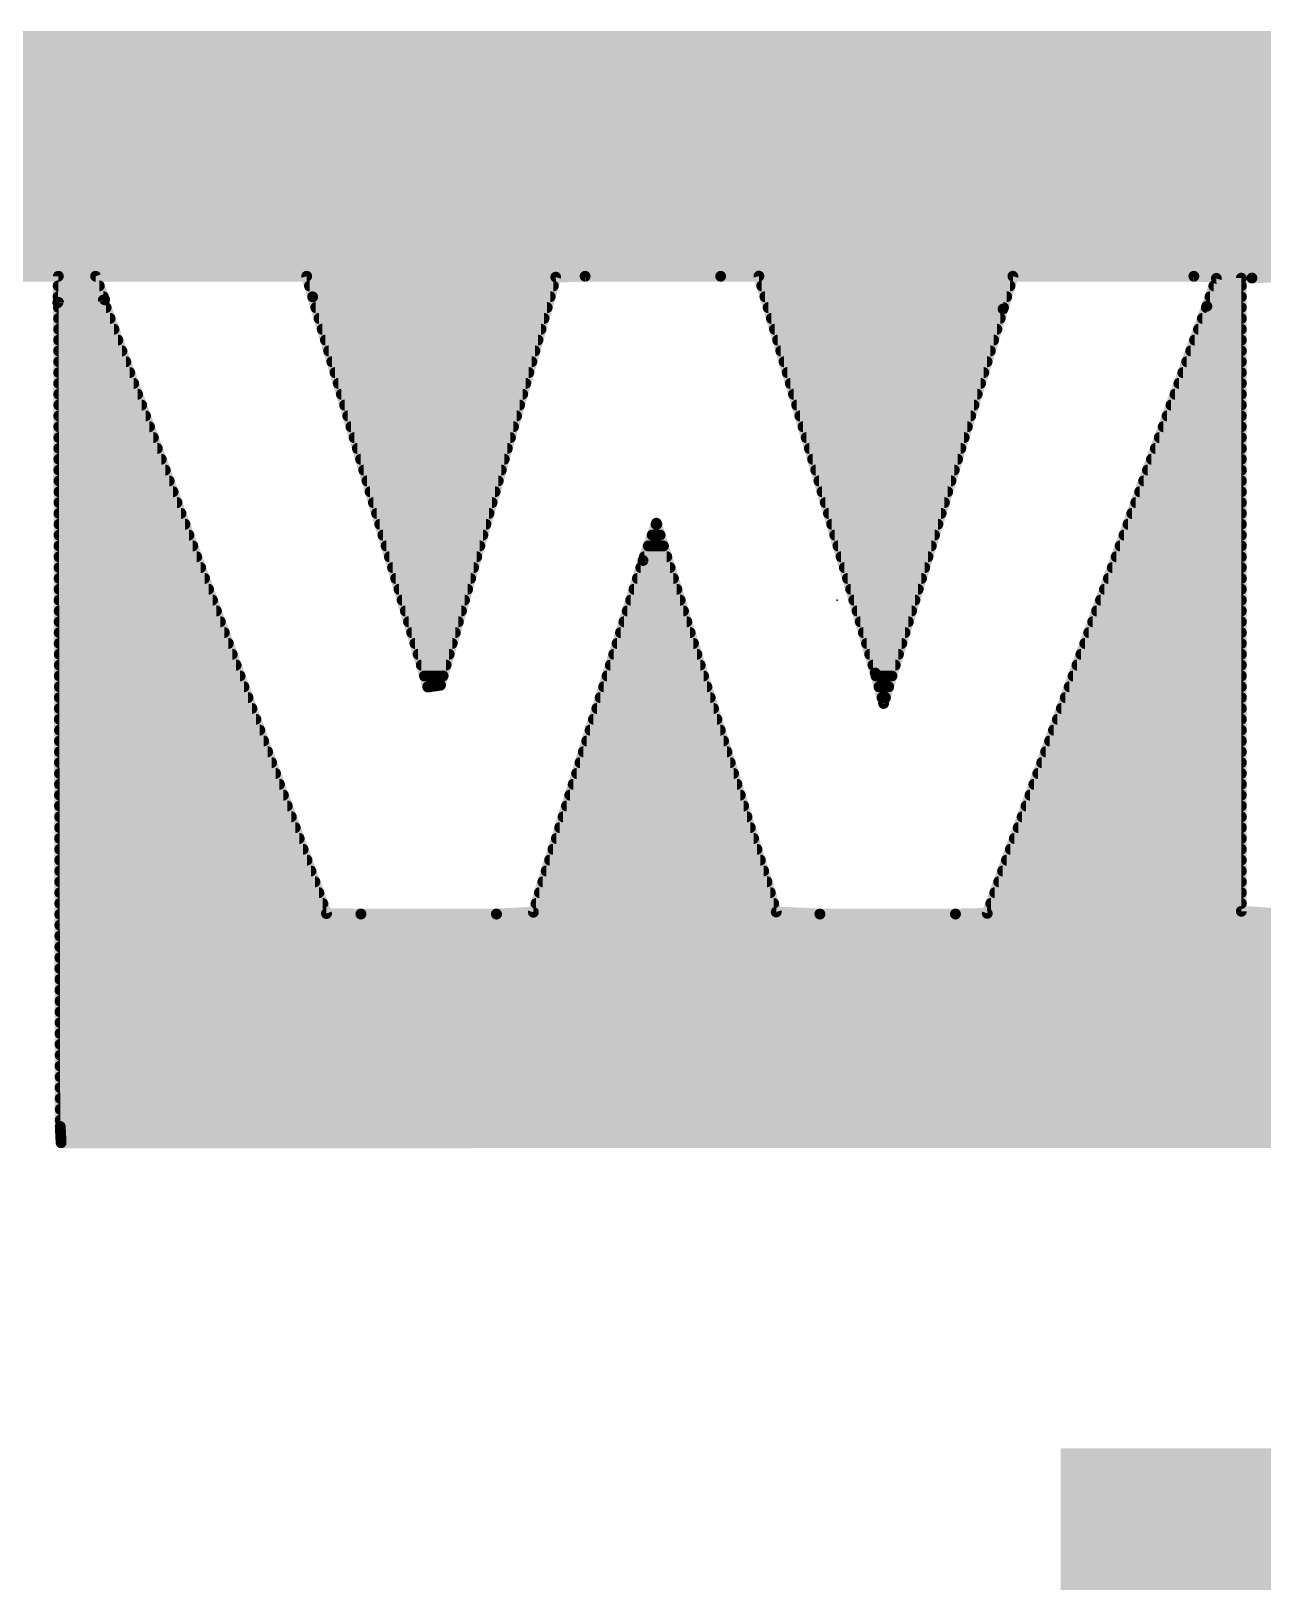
# Model space of a CAD drawing. Extents: x -34 to 73, y -13 to 26.
# Drawn here: x 21.788 to 23.232, y 15.943 to 17.761 of the extents above; entities that cross this region are included whole.
import ezdxf

# ---------------------------------------------------------------- set-up
doc = ezdxf.new("R2010")
doc.units = 0
for name, color, linetype in [('1', 12, 'CONTINUOUS'), ('21', 41, 'CONTINUOUS'), ('23', 53, 'CONTINUOUS')]:
    doc.layers.add(name, color=color, linetype=linetype)

# ---------------------------------------------------------------- blocks, each defined once
blk = doc.blocks.new('RECT')
blk.add_solid([(-0.5, -0.5), (0.5, -0.5), (-0.5, 0.5), (0.5, 0.5)])

msp = doc.modelspace()

# ---------------------------------------------------------------- linework, layer by layer
at = {"layer": '21', "const_width": 0.0127}
for points in [[(21.2593, 17.7419), (24.2051, 17.7419)], [(21.3742, 17.7546), (24.0823, 17.7546)], [(24.0791, 17.7549), (21.3775, 17.7549)], [(21.2052, 17.7292), (24.2478, 17.7292)], [(21.1256, 17.7038), (24.3251, 17.7038)], [(21.1654, 17.7165), (24.2905, 17.7165)], [(21.0998, 17.6911), (24.3551, 17.6911)], [(21.053, 17.6657), (24.4008, 17.6657)], [(21.0764, 17.6784), (24.378, 17.6784)], [(21.0296, 17.653), (24.4236, 17.653)], [(21.0115, 17.6403), (24.4463, 17.6403)], [(20.9778, 17.6149), (24.4771, 17.6149)], [(20.9943, 17.6276), (24.4617, 17.6276)], [(20.9624, 17.6022), (24.4925, 17.6022)], [(20.9332, 17.5768), (24.5233, 17.5768)], [(20.947, 17.5895), (24.5079, 17.5895)], [(20.9198, 17.5641), (24.5359, 17.5641)], [(20.8957, 17.5387), (24.5589, 17.5387)], [(20.9065, 17.5514), (24.5474, 17.5514)], [(20.8853, 17.526), (24.5697, 17.526)], [(20.8644, 17.5006), (24.5907, 17.5006)], [(20.8748, 17.5133), (24.5802, 17.5133)], [(20.8539, 17.4879), (24.6005, 17.4879)], [(21.4154, 17.4752), (24.1376, 17.4752)], [(21.5777, 17.4738), (21.8201, 17.4738)], [(21.8201, 17.4738), (21.8195, 17.4428)], [(21.8743, 17.4462), (21.8638, 17.4738)], [(21.8638, 17.4738), (22.1112, 17.4738)], [(22.1112, 17.4738), (22.1182, 17.4496)], [(22.268, 16.9945), (22.4032, 17.4728)], [(22.4032, 17.4728), (22.4376, 17.4738)], [(22.4376, 17.4738), (22.5965, 17.4738)], [(22.5965, 17.4738), (22.6414, 17.4739)], [(22.6414, 17.4739), (22.7777, 17.0087)], [(22.9275, 17.4354), (22.9391, 17.4738)], [(22.9391, 17.4738), (23.1512, 17.4738)], [(23.1512, 17.4738), (23.2193, 17.4717)], [(23.1776, 17.4713), (23.1664, 17.4386)], [(23.2069, 17.4716), (23.1776, 17.4713)], [(23.2069, 16.7295), (23.2069, 17.4716)], [(23.2193, 17.4717), (23.2571, 17.4738)], [(21.8195, 17.4428), (21.8743, 17.4462)], [(21.8197, 17.4498), (21.8729, 17.4498)], [(21.8199, 17.4625), (21.8681, 17.4625)], [(21.8728, 17.446), (21.8203, 17.4431)], [(22.1344, 16.7268), (21.8728, 17.446)], [(22.1145, 17.4625), (22.4003, 17.4625)], [(22.1182, 17.4498), (22.3967, 17.4498)], [(22.1182, 17.4496), (22.2532, 16.9924)], [(22.6447, 17.4625), (22.9357, 17.4625)], [(22.6484, 17.4498), (22.9318, 17.4498)], [(23.1702, 17.4498), (23.2069, 17.4498)], [(23.1746, 17.4625), (23.2069, 17.4625)], [(21.8203, 17.4431), (21.8223, 16.4772)], [(21.8203, 17.4371), (21.8761, 17.4371)], [(22.1219, 17.4371), (22.3931, 17.4371)], [(22.6522, 17.4371), (22.928, 17.4371)], [(22.7875, 16.9731), (22.9275, 17.4354)], [(23.1664, 17.4386), (22.909, 16.727)], [(23.1658, 17.4371), (23.2069, 17.4371)], [(21.8204, 17.4244), (21.8807, 17.4244)], [(21.8204, 17.4117), (21.8853, 17.4117)], [(22.1257, 17.4244), (22.3895, 17.4244)], [(22.1294, 17.4117), (22.3859, 17.4117)], [(22.6559, 17.4244), (22.9242, 17.4244)], [(22.6596, 17.4117), (22.9203, 17.4117)], [(23.1566, 17.4117), (23.2069, 17.4117)], [(23.1612, 17.4244), (23.2069, 17.4244)], [(21.8204, 17.399), (21.8899, 17.399)], [(22.1332, 17.399), (22.3823, 17.399)], [(22.6633, 17.399), (22.9165, 17.399)], [(23.152, 17.399), (23.2069, 17.399)], [(21.8204, 17.3863), (21.8946, 17.3863)], [(21.8205, 17.3736), (21.8992, 17.3736)], [(22.1369, 17.3863), (22.3787, 17.3863)], [(22.1407, 17.3736), (22.3751, 17.3736)], [(22.667, 17.3863), (22.9126, 17.3863)], [(22.6708, 17.3736), (22.9088, 17.3736)], [(23.1429, 17.3736), (23.2069, 17.3736)], [(23.1475, 17.3863), (23.2069, 17.3863)], [(21.8205, 17.3609), (21.9038, 17.3609)], [(22.1444, 17.3609), (22.3716, 17.3609)], [(22.6745, 17.3609), (22.9049, 17.3609)], [(23.1383, 17.3609), (23.2069, 17.3609)], [(21.8205, 17.3482), (21.9084, 17.3482)], [(22.1482, 17.3482), (22.368, 17.3482)], [(22.6782, 17.3482), (22.9011, 17.3482)], [(23.1337, 17.3482), (23.2069, 17.3482)], [(21.8205, 17.3355), (21.913, 17.3355)], [(21.8206, 17.3228), (21.9177, 17.3228)], [(22.1519, 17.3355), (22.3644, 17.3355)], [(22.1557, 17.3228), (22.3608, 17.3228)], [(22.6819, 17.3355), (22.8972, 17.3355)], [(22.6856, 17.3228), (22.8934, 17.3228)], [(23.1245, 17.3228), (23.2069, 17.3228)], [(23.1291, 17.3355), (23.2069, 17.3355)], [(21.8206, 17.3101), (21.9223, 17.3101)], [(22.1594, 17.3101), (22.3572, 17.3101)], [(22.6894, 17.3101), (22.8895, 17.3101)], [(23.1199, 17.3101), (23.2069, 17.3101)], [(21.8206, 17.2974), (21.9269, 17.2974)], [(21.8207, 17.2847), (21.9315, 17.2847)], [(22.1631, 17.2974), (22.3536, 17.2974)], [(22.1669, 17.2847), (22.35, 17.2847)], [(22.6931, 17.2974), (22.8857, 17.2974)], [(22.6968, 17.2847), (22.8819, 17.2847)], [(23.1107, 17.2847), (23.2069, 17.2847)], [(23.1153, 17.2974), (23.2069, 17.2974)], [(21.8207, 17.272), (21.9361, 17.272)], [(22.1706, 17.272), (22.3464, 17.272)], [(22.7005, 17.272), (22.878, 17.272)], [(23.1061, 17.272), (23.2069, 17.272)], [(21.8207, 17.2593), (21.9407, 17.2593)], [(21.8207, 17.2466), (21.9454, 17.2466)], [(22.1744, 17.2593), (22.3428, 17.2593)], [(22.1781, 17.2466), (22.3393, 17.2466)], [(22.7043, 17.2593), (22.8742, 17.2593)], [(22.708, 17.2466), (22.8703, 17.2466)], [(23.0969, 17.2466), (23.2069, 17.2466)], [(23.1015, 17.2593), (23.2069, 17.2593)], [(21.8208, 17.2339), (21.95, 17.2339)], [(22.1819, 17.2339), (22.3357, 17.2339)], [(22.7117, 17.2339), (22.8665, 17.2339)], [(23.0923, 17.2339), (23.2069, 17.2339)], [(21.8208, 17.2212), (21.9546, 17.2212)], [(22.1856, 17.2212), (22.3321, 17.2212)], [(22.7154, 17.2212), (22.8626, 17.2212)], [(23.0877, 17.2212), (23.2069, 17.2212)], [(21.8208, 17.2085), (21.9592, 17.2085)], [(21.8208, 17.1958), (21.9638, 17.1958)], [(22.1894, 17.2085), (22.3285, 17.2085)], [(22.1931, 17.1958), (22.3249, 17.1958)], [(22.7191, 17.2085), (22.8588, 17.2085)], [(22.7229, 17.1958), (22.8549, 17.1958)], [(23.0785, 17.1958), (23.2069, 17.1958)], [(23.0831, 17.2085), (23.2069, 17.2085)], [(21.8209, 17.1831), (21.9685, 17.1831)], [(22.1969, 17.1831), (22.3213, 17.1831)], [(22.5212, 17.1843), (22.5055, 17.1406)], [(22.5208, 17.1831), (22.5216, 17.1831)], [(22.6617, 16.7287), (22.5212, 17.1843)], [(22.7266, 17.1831), (22.8511, 17.1831)], [(23.074, 17.1831), (23.2069, 17.1831)], [(21.8209, 17.1704), (21.9731, 17.1704)], [(21.8209, 17.1577), (21.9777, 17.1577)], [(22.2006, 17.1704), (22.3177, 17.1704)], [(22.2044, 17.1577), (22.3141, 17.1577)], [(22.5116, 17.1577), (22.5294, 17.1577)], [(22.5162, 17.1704), (22.5255, 17.1704)], [(22.7303, 17.1704), (22.8472, 17.1704)], [(22.734, 17.1577), (22.8434, 17.1577)], [(23.0648, 17.1577), (23.2069, 17.1577)], [(23.0694, 17.1704), (23.2069, 17.1704)], [(21.8209, 17.145), (21.9823, 17.145)], [(22.2081, 17.145), (22.3105, 17.145)], [(22.5055, 17.1406), (22.3769, 16.7284)], [(22.507, 17.145), (22.5333, 17.145)], [(22.7377, 17.145), (22.8395, 17.145)], [(23.0602, 17.145), (23.2069, 17.145)], [(21.821, 17.1323), (21.9869, 17.1323)], [(21.821, 17.1196), (21.9915, 17.1196)], [(22.2119, 17.1323), (22.3069, 17.1323)], [(22.2156, 17.1196), (22.3034, 17.1196)], [(22.4989, 17.1196), (22.5411, 17.1196)], [(22.5029, 17.1323), (22.5372, 17.1323)], [(22.7415, 17.1323), (22.8357, 17.1323)], [(22.7452, 17.1196), (22.8319, 17.1196)], [(23.051, 17.1196), (23.2069, 17.1196)], [(23.0556, 17.1323), (23.2069, 17.1323)], [(21.821, 17.1069), (21.9962, 17.1069)], [(22.2194, 17.1069), (22.2998, 17.1069)], [(22.4949, 17.1069), (22.5451, 17.1069)], [(22.7489, 17.1069), (22.828, 17.1069)], [(23.0464, 17.1069), (23.2069, 17.1069)], [(21.821, 17.0942), (22.0008, 17.0942)], [(22.2231, 17.0942), (22.2962, 17.0942)], [(22.491, 17.0942), (22.549, 17.0942)], [(22.7526, 17.0942), (22.8242, 17.0942)], [(23.0418, 17.0942), (23.2069, 17.0942)], [(21.8211, 17.0815), (22.0054, 17.0815)], [(21.8211, 17.0688), (22.01, 17.0688)], [(22.2269, 17.0815), (22.2926, 17.0815)], [(22.2306, 17.0688), (22.289, 17.0688)], [(22.4831, 17.0688), (22.5568, 17.0688)], [(22.487, 17.0815), (22.5529, 17.0815)], [(22.7564, 17.0815), (22.8203, 17.0815)], [(22.7601, 17.0688), (22.8165, 17.0688)], [(23.0326, 17.0688), (23.2069, 17.0688)], [(23.0372, 17.0815), (23.2069, 17.0815)], [(21.8211, 17.0561), (22.0146, 17.0561)], [(22.2343, 17.0561), (22.2854, 17.0561)], [(22.4791, 17.0561), (22.5607, 17.0561)], [(22.7638, 17.0561), (22.8126, 17.0561)], [(23.028, 17.0561), (23.2069, 17.0561)], [(21.8211, 17.0434), (22.0193, 17.0434)], [(21.8212, 17.0307), (22.0239, 17.0307)], [(22.2381, 17.0434), (22.2818, 17.0434)], [(22.2418, 17.0307), (22.2782, 17.0307)], [(22.4712, 17.0307), (22.5686, 17.0307)], [(22.4751, 17.0434), (22.5646, 17.0434)], [(22.7675, 17.0434), (22.8088, 17.0434)], [(22.7712, 17.0307), (22.8049, 17.0307)], [(23.0188, 17.0307), (23.2069, 17.0307)], [(23.0234, 17.0434), (23.2069, 17.0434)], [(21.8212, 17.018), (22.0285, 17.018)], [(22.2456, 17.018), (22.2746, 17.018)], [(22.4672, 17.018), (22.5725, 17.018)], [(22.775, 17.018), (22.8011, 17.018)], [(23.0142, 17.018), (23.2069, 17.018)], [(21.8212, 17.0053), (22.0331, 17.0053)], [(21.8213, 16.9926), (22.0377, 16.9926)], [(22.2493, 17.0053), (22.2711, 17.0053)], [(22.2531, 16.9926), (22.2547, 16.9926)], [(22.2532, 16.9924), (22.268, 16.9945)], [(22.4593, 16.9926), (22.5803, 16.9926)], [(22.4633, 17.0053), (22.5764, 17.0053)], [(22.7777, 17.0087), (22.7875, 16.9731)], [(22.7786, 17.0053), (22.7972, 17.0053)], [(22.7821, 16.9926), (22.7934, 16.9926)], [(23.0051, 16.9926), (23.2069, 16.9926)], [(23.0096, 17.0053), (23.2069, 17.0053)], [(21.8213, 16.9799), (22.0424, 16.9799)], [(22.4553, 16.9799), (22.5842, 16.9799)], [(22.7856, 16.9799), (22.7896, 16.9799)], [(23.0005, 16.9799), (23.2069, 16.9799)], [(21.8213, 16.9672), (22.047, 16.9672)], [(22.4514, 16.9672), (22.5881, 16.9672)], [(22.9959, 16.9672), (23.2069, 16.9672)], [(21.8213, 16.9545), (22.0516, 16.9545)], [(21.8214, 16.9418), (22.0562, 16.9418)], [(22.4435, 16.9418), (22.596, 16.9418)], [(22.4474, 16.9545), (22.5921, 16.9545)], [(22.9867, 16.9418), (23.2069, 16.9418)], [(22.9913, 16.9545), (23.2069, 16.9545)], [(21.8214, 16.9291), (22.0608, 16.9291)], [(22.4395, 16.9291), (22.5999, 16.9291)], [(22.9821, 16.9291), (23.2069, 16.9291)], [(21.8214, 16.9164), (22.0654, 16.9164)], [(21.8214, 16.9037), (22.0701, 16.9037)], [(22.4316, 16.9037), (22.6077, 16.9037)], [(22.4355, 16.9164), (22.6038, 16.9164)], [(22.9729, 16.9037), (23.2069, 16.9037)], [(22.9775, 16.9164), (23.2069, 16.9164)], [(21.8215, 16.891), (22.0747, 16.891)], [(22.4276, 16.891), (22.6116, 16.891)], [(22.9683, 16.891), (23.2069, 16.891)], [(21.8215, 16.8783), (22.0793, 16.8783)], [(21.8215, 16.8656), (22.0839, 16.8656)], [(22.4197, 16.8656), (22.6195, 16.8656)], [(22.4237, 16.8783), (22.6156, 16.8783)], [(22.9591, 16.8656), (23.2069, 16.8656)], [(22.9637, 16.8783), (23.2069, 16.8783)], [(21.8215, 16.8529), (22.0885, 16.8529)], [(22.4158, 16.8529), (22.6234, 16.8529)], [(22.9545, 16.8529), (23.2069, 16.8529)], [(21.8216, 16.8402), (22.0932, 16.8402)], [(22.4118, 16.8402), (22.6273, 16.8402)], [(22.9499, 16.8402), (23.2069, 16.8402)], [(21.8216, 16.8275), (22.0978, 16.8275)], [(21.8216, 16.8148), (22.1024, 16.8148)], [(22.4039, 16.8148), (22.6351, 16.8148)], [(22.4078, 16.8275), (22.6312, 16.8275)], [(22.9407, 16.8148), (23.2069, 16.8148)], [(22.9453, 16.8275), (23.2069, 16.8275)], [(21.8217, 16.8021), (22.107, 16.8021)], [(22.3999, 16.8021), (22.639, 16.8021)], [(22.9361, 16.8021), (23.2069, 16.8021)], [(21.8217, 16.7894), (22.1116, 16.7894)], [(21.8217, 16.7767), (22.1162, 16.7767)], [(22.392, 16.7767), (22.6469, 16.7767)], [(22.396, 16.7894), (22.643, 16.7894)], [(22.927, 16.7767), (23.2069, 16.7767)], [(22.9316, 16.7894), (23.2069, 16.7894)], [(21.8217, 16.764), (22.1209, 16.764)], [(22.388, 16.764), (22.6508, 16.764)], [(22.9224, 16.764), (23.2069, 16.764)], [(21.8218, 16.7513), (22.1255, 16.7513)], [(21.8218, 16.7386), (22.1301, 16.7386)], [(22.3801, 16.7386), (22.6586, 16.7386)], [(22.3841, 16.7513), (22.6547, 16.7513)], [(22.9132, 16.7386), (23.2069, 16.7386)], [(22.9178, 16.7513), (23.2069, 16.7513)], [(21.8218, 16.7259), (24.1276, 16.7259)], [(22.1748, 16.7262), (22.1344, 16.7268)], [(22.3337, 16.7262), (22.1748, 16.7262)], [(22.3769, 16.7284), (22.3337, 16.7262)], [(22.7128, 16.7262), (22.6617, 16.7287)], [(22.8717, 16.7262), (22.7128, 16.7262)], [(22.909, 16.727), (22.8717, 16.7262)], [(23.2566, 16.7262), (23.2069, 16.7295)], [(21.8218, 16.7132), (24.2237, 16.7132)], [(21.8219, 16.7005), (24.5803, 16.7005)], [(21.8219, 16.6878), (24.57, 16.6878)], [(21.8219, 16.6751), (24.5597, 16.6751)], [(21.8219, 16.6624), (24.5487, 16.6624)], [(21.822, 16.6497), (24.5357, 16.6497)], [(21.822, 16.637), (24.5227, 16.637)], [(21.822, 16.6243), (24.5085, 16.6243)], [(21.822, 16.6116), (24.4925, 16.6116)], [(21.8221, 16.5989), (24.4764, 16.5989)], [(21.8221, 16.5862), (24.4604, 16.5862)], [(21.8221, 16.5735), (24.4443, 16.5735)], [(21.8222, 16.5608), (24.4267, 16.5608)], [(21.8222, 16.5481), (24.4033, 16.5481)], [(21.8222, 16.5354), (24.3799, 16.5354)], [(21.8222, 16.5227), (24.3565, 16.5227)], [(21.8223, 16.51), (24.3295, 16.51)], [(21.8223, 16.4973), (24.2906, 16.4973)], [(21.8223, 16.4846), (24.2518, 16.4846)], [(21.8223, 16.4772), (21.8233, 16.4581)], [(21.8226, 16.4719), (24.2, 16.4719)], [(21.8232, 16.4592), (24.0895, 16.4592)], [(21.8233, 16.4581), (24.0811, 16.4583)]]:
    msp.add_lwpolyline(points, dxfattribs=at)
at = {"layer": '21', "const_width": 0.0064}
for points in [[(21.8233, 17.4737, 1), (21.8169, 17.4738)], [(21.8201, 17.4706, 1), (21.8201, 17.4769)], [(21.8668, 17.4749, 1), (21.8608, 17.4726)], [(21.8638, 17.4769, 1), (21.8638, 17.4706)], [(22.1143, 17.4747, 1), (22.1082, 17.4729)], [(22.1112, 17.4706, 1), (22.1112, 17.4769)], [(22.4031, 17.4759, 1), (22.4033, 17.4696)], [(22.4062, 17.4719, 1), (22.4001, 17.4736)], [(22.4376, 17.4769, 1), (22.4376, 17.4706)], [(22.4377, 17.4706, 1), (22.4375, 17.4769)], [(22.5965, 17.4769, 1), (22.5965, 17.4706)], [(22.5965, 17.4706, 1), (22.5965, 17.4769)], [(22.6444, 17.4748, 1), (22.6383, 17.4731)], [(22.6414, 17.4708, 1), (22.6413, 17.4771)], [(22.9391, 17.4769, 1), (22.9391, 17.4706)], [(22.9421, 17.4729, 1), (22.936, 17.4747)], [(23.1513, 17.4769, 1), (23.1511, 17.4706)], [(23.1512, 17.4706, 1), (23.1512, 17.4769)], [(23.1776, 17.4745, 1), (23.1777, 17.4681)], [(23.1806, 17.4703, 1), (23.1746, 17.4723)], [(23.21, 17.4716, 1), (23.2037, 17.4716)], [(23.2069, 17.4684, 1), (23.2068, 17.4747)], [(23.2192, 17.4749, 1), (23.2195, 17.4686)], [(23.2192, 17.4686, 1), (23.2194, 17.4749)], [(21.8197, 17.453, 1), (21.8197, 17.4466)], [(21.8199, 17.4657, 1), (21.8199, 17.4593)], [(21.8681, 17.4593, 1), (21.8681, 17.4657)], [(21.8758, 17.4471, 1), (21.8699, 17.4449)], [(21.873, 17.4429, 1), (21.8727, 17.4492)], [(21.8729, 17.4466, 1), (21.8729, 17.453)], [(21.8745, 17.443, 1), (21.8741, 17.4494)], [(22.1145, 17.4657, 1), (22.1145, 17.4593)], [(22.1182, 17.453, 1), (22.1182, 17.4466)], [(22.1213, 17.4505, 1), (22.1152, 17.4487)], [(22.1152, 17.4488, 1), (22.1213, 17.4505)], [(22.3967, 17.4466, 1), (22.3967, 17.453)], [(22.4003, 17.4593, 1), (22.4003, 17.4657)], [(22.6447, 17.4657, 1), (22.6447, 17.4593)], [(22.6484, 17.453, 1), (22.6484, 17.4466)], [(22.9318, 17.4466, 1), (22.9318, 17.453)], [(22.9357, 17.4593, 1), (22.9357, 17.4657)], [(23.1702, 17.453, 1), (23.1702, 17.4466)], [(23.1746, 17.4657, 1), (23.1746, 17.4593)], [(23.2069, 17.4593, 1), (23.2069, 17.4657)], [(23.2069, 17.4466, 1), (23.2069, 17.453)], [(21.8193, 17.446, 1), (21.8197, 17.4397)], [(21.8164, 17.4429, 1), (21.8227, 17.4428)], [(21.8203, 17.4403, 1), (21.8203, 17.4339)], [(21.8202, 17.4463, 1), (21.8205, 17.44)], [(21.8235, 17.4432, 1), (21.8172, 17.4431)], [(21.8713, 17.4451, 1), (21.8772, 17.4473)], [(21.8761, 17.4339, 1), (21.8761, 17.4403)], [(22.1219, 17.4403, 1), (22.1219, 17.4339)], [(22.3931, 17.4339, 1), (22.3931, 17.4403)], [(22.6522, 17.4403, 1), (22.6522, 17.4339)], [(22.9245, 17.4363, 1), (22.9305, 17.4345)], [(22.9305, 17.4345, 1), (22.9245, 17.4363)], [(22.928, 17.4339, 1), (22.928, 17.4403)], [(23.1658, 17.4403, 1), (23.1658, 17.4339)], [(23.1634, 17.4397, 1), (23.1694, 17.4376)], [(23.1694, 17.4376, 1), (23.1634, 17.4397)], [(23.2069, 17.4339, 1), (23.2069, 17.4403)], [(21.8204, 17.4276, 1), (21.8204, 17.4212)], [(21.8204, 17.4149, 1), (21.8204, 17.4085)], [(21.8807, 17.4212, 1), (21.8807, 17.4276)], [(21.8853, 17.4085, 1), (21.8853, 17.4149)], [(22.1257, 17.4276, 1), (22.1257, 17.4212)], [(22.1294, 17.4149, 1), (22.1294, 17.4085)], [(22.3859, 17.4085, 1), (22.3859, 17.4149)], [(22.3895, 17.4212, 1), (22.3895, 17.4276)], [(22.6559, 17.4276, 1), (22.6559, 17.4212)], [(22.6596, 17.4149, 1), (22.6596, 17.4085)], [(22.9203, 17.4085, 1), (22.9203, 17.4149)], [(22.9242, 17.4212, 1), (22.9242, 17.4276)], [(23.1566, 17.4149, 1), (23.1566, 17.4085)], [(23.1612, 17.4276, 1), (23.1612, 17.4212)], [(23.2069, 17.4212, 1), (23.2069, 17.4276)], [(23.2069, 17.4085, 1), (23.2069, 17.4149)], [(21.8204, 17.4022, 1), (21.8204, 17.3958)], [(21.8899, 17.3958, 1), (21.8899, 17.4022)], [(22.1332, 17.4022, 1), (22.1332, 17.3958)], [(22.3823, 17.3958, 1), (22.3823, 17.4022)], [(22.6633, 17.4022, 1), (22.6633, 17.3958)], [(22.9165, 17.3958, 1), (22.9165, 17.4022)], [(23.152, 17.4022, 1), (23.152, 17.3958)], [(23.2069, 17.3958, 1), (23.2069, 17.4022)], [(21.8204, 17.3895, 1), (21.8204, 17.3831)], [(21.8205, 17.3768, 1), (21.8205, 17.3704)], [(21.8946, 17.3831, 1), (21.8946, 17.3895)], [(21.8992, 17.3704, 1), (21.8992, 17.3768)], [(22.1369, 17.3895, 1), (22.1369, 17.3831)], [(22.1407, 17.3768, 1), (22.1407, 17.3704)], [(22.3751, 17.3704, 1), (22.3751, 17.3768)], [(22.3787, 17.3831, 1), (22.3787, 17.3895)], [(22.667, 17.3895, 1), (22.667, 17.3831)], [(22.6708, 17.3768, 1), (22.6708, 17.3704)], [(22.9088, 17.3704, 1), (22.9088, 17.3768)], [(22.9126, 17.3831, 1), (22.9126, 17.3895)], [(23.1429, 17.3768, 1), (23.1429, 17.3704)], [(23.1475, 17.3895, 1), (23.1475, 17.3831)], [(23.2069, 17.3831, 1), (23.2069, 17.3895)], [(23.2069, 17.3704, 1), (23.2069, 17.3768)], [(21.8205, 17.3641, 1), (21.8205, 17.3577)], [(21.9038, 17.3577, 1), (21.9038, 17.3641)], [(22.1444, 17.3641, 1), (22.1444, 17.3577)], [(22.3716, 17.3577, 1), (22.3716, 17.3641)], [(22.6745, 17.3641, 1), (22.6745, 17.3577)], [(22.9049, 17.3577, 1), (22.9049, 17.3641)], [(23.1383, 17.3641, 1), (23.1383, 17.3577)], [(23.2069, 17.3577, 1), (23.2069, 17.3641)], [(21.8205, 17.3514, 1), (21.8205, 17.345)], [(21.9084, 17.345, 1), (21.9084, 17.3514)], [(22.1482, 17.3514, 1), (22.1482, 17.345)], [(22.368, 17.345, 1), (22.368, 17.3514)], [(22.6782, 17.3514, 1), (22.6782, 17.345)], [(22.9011, 17.345, 1), (22.9011, 17.3514)], [(23.1337, 17.3514, 1), (23.1337, 17.345)], [(23.2069, 17.345, 1), (23.2069, 17.3514)], [(21.8205, 17.3387, 1), (21.8205, 17.3323)], [(21.8206, 17.326, 1), (21.8206, 17.3196)], [(21.913, 17.3323, 1), (21.913, 17.3387)], [(21.9177, 17.3196, 1), (21.9177, 17.326)], [(22.1519, 17.3387, 1), (22.1519, 17.3323)], [(22.1557, 17.326, 1), (22.1557, 17.3196)], [(22.3608, 17.3196, 1), (22.3608, 17.326)], [(22.3644, 17.3323, 1), (22.3644, 17.3387)], [(22.6819, 17.3387, 1), (22.6819, 17.3323)], [(22.6856, 17.326, 1), (22.6856, 17.3196)], [(22.8934, 17.3196, 1), (22.8934, 17.326)], [(22.8972, 17.3323, 1), (22.8972, 17.3387)], [(23.1245, 17.326, 1), (23.1245, 17.3196)], [(23.1291, 17.3387, 1), (23.1291, 17.3323)], [(23.2069, 17.3323, 1), (23.2069, 17.3387)], [(23.2069, 17.3196, 1), (23.2069, 17.326)], [(21.8206, 17.3133, 1), (21.8206, 17.3069)], [(21.9223, 17.3069, 1), (21.9223, 17.3133)], [(22.1594, 17.3133, 1), (22.1594, 17.3069)], [(22.3572, 17.3069, 1), (22.3572, 17.3133)], [(22.6894, 17.3133, 1), (22.6894, 17.3069)], [(22.8895, 17.3069, 1), (22.8895, 17.3133)], [(23.1199, 17.3133, 1), (23.1199, 17.3069)], [(23.2069, 17.3069, 1), (23.2069, 17.3133)], [(21.8206, 17.3006, 1), (21.8206, 17.2942)], [(21.8207, 17.2879, 1), (21.8207, 17.2815)], [(21.9269, 17.2942, 1), (21.9269, 17.3006)], [(21.9315, 17.2815, 1), (21.9315, 17.2879)], [(22.1631, 17.3006, 1), (22.1631, 17.2942)], [(22.1669, 17.2879, 1), (22.1669, 17.2815)], [(22.35, 17.2815, 1), (22.35, 17.2879)], [(22.3536, 17.2942, 1), (22.3536, 17.3006)], [(22.6931, 17.3006, 1), (22.6931, 17.2942)], [(22.6968, 17.2879, 1), (22.6968, 17.2815)], [(22.8819, 17.2815, 1), (22.8819, 17.2879)], [(22.8857, 17.2942, 1), (22.8857, 17.3006)], [(23.1107, 17.2879, 1), (23.1107, 17.2815)], [(23.1153, 17.3006, 1), (23.1153, 17.2942)], [(23.2069, 17.2942, 1), (23.2069, 17.3006)], [(23.2069, 17.2815, 1), (23.2069, 17.2879)], [(21.8207, 17.2752, 1), (21.8207, 17.2688)], [(21.9361, 17.2688, 1), (21.9361, 17.2752)], [(22.1706, 17.2752, 1), (22.1706, 17.2688)], [(22.3464, 17.2688, 1), (22.3464, 17.2752)], [(22.7005, 17.2752, 1), (22.7005, 17.2688)], [(22.878, 17.2688, 1), (22.878, 17.2752)], [(23.1061, 17.2752, 1), (23.1061, 17.2688)], [(23.2069, 17.2688, 1), (23.2069, 17.2752)], [(21.8207, 17.2625, 1), (21.8207, 17.2561)], [(21.8207, 17.2498, 1), (21.8207, 17.2434)], [(21.9407, 17.2561, 1), (21.9407, 17.2625)], [(21.9454, 17.2434, 1), (21.9454, 17.2498)], [(22.1744, 17.2625, 1), (22.1744, 17.2561)], [(22.1781, 17.2498, 1), (22.1781, 17.2434)], [(22.3393, 17.2434, 1), (22.3393, 17.2498)], [(22.3428, 17.2561, 1), (22.3428, 17.2625)], [(22.7043, 17.2625, 1), (22.7043, 17.2561)], [(22.708, 17.2498, 1), (22.708, 17.2434)], [(22.8703, 17.2434, 1), (22.8703, 17.2498)], [(22.8742, 17.2561, 1), (22.8742, 17.2625)], [(23.0969, 17.2498, 1), (23.0969, 17.2434)], [(23.1015, 17.2625, 1), (23.1015, 17.2561)], [(23.2069, 17.2561, 1), (23.2069, 17.2625)], [(23.2069, 17.2434, 1), (23.2069, 17.2498)], [(21.8208, 17.2371, 1), (21.8208, 17.2307)], [(21.95, 17.2307, 1), (21.95, 17.2371)], [(22.1819, 17.2371, 1), (22.1819, 17.2307)], [(22.3357, 17.2307, 1), (22.3357, 17.2371)], [(22.7117, 17.2371, 1), (22.7117, 17.2307)], [(22.8665, 17.2307, 1), (22.8665, 17.2371)], [(23.0923, 17.2371, 1), (23.0923, 17.2307)], [(23.2069, 17.2307, 1), (23.2069, 17.2371)], [(21.8208, 17.2244, 1), (21.8208, 17.218)], [(21.9546, 17.218, 1), (21.9546, 17.2244)], [(22.1856, 17.2244, 1), (22.1856, 17.218)], [(22.3321, 17.218, 1), (22.3321, 17.2244)], [(22.7154, 17.2244, 1), (22.7154, 17.218)], [(22.8626, 17.218, 1), (22.8626, 17.2244)], [(23.0877, 17.2244, 1), (23.0877, 17.218)], [(23.2069, 17.218, 1), (23.2069, 17.2244)], [(21.8208, 17.2117, 1), (21.8208, 17.2053)], [(21.8208, 17.199, 1), (21.8208, 17.1926)], [(21.9592, 17.2053, 1), (21.9592, 17.2117)], [(21.9638, 17.1926, 1), (21.9638, 17.199)], [(22.1894, 17.2117, 1), (22.1894, 17.2053)], [(22.1931, 17.199, 1), (22.1931, 17.1926)], [(22.3249, 17.1926, 1), (22.3249, 17.199)], [(22.3285, 17.2053, 1), (22.3285, 17.2117)], [(22.7191, 17.2117, 1), (22.7191, 17.2053)], [(22.7229, 17.199, 1), (22.7229, 17.1926)], [(22.8549, 17.1926, 1), (22.8549, 17.199)], [(22.8588, 17.2053, 1), (22.8588, 17.2117)], [(23.0785, 17.199, 1), (23.0785, 17.1926)], [(23.0831, 17.2117, 1), (23.0831, 17.2053)], [(23.2069, 17.2053, 1), (23.2069, 17.2117)], [(23.2069, 17.1926, 1), (23.2069, 17.199)], [(21.8209, 17.1863, 1), (21.8209, 17.1799)], [(21.9685, 17.1799, 1), (21.9685, 17.1863)], [(22.1969, 17.1863, 1), (22.1969, 17.1799)], [(22.3213, 17.1799, 1), (22.3213, 17.1863)], [(22.5208, 17.1863, 1), (22.5208, 17.1799)], [(22.5242, 17.1852, 1), (22.5182, 17.1833)], [(22.5242, 17.1832, 1), (22.5182, 17.1854)], [(22.5216, 17.1799, 1), (22.5216, 17.1863)], [(22.7266, 17.1863, 1), (22.7266, 17.1799)], [(22.8511, 17.1799, 1), (22.8511, 17.1863)], [(23.074, 17.1863, 1), (23.074, 17.1799)], [(23.2069, 17.1799, 1), (23.2069, 17.1863)], [(21.8209, 17.1736, 1), (21.8209, 17.1672)], [(21.8209, 17.1609, 1), (21.8209, 17.1545)], [(21.9731, 17.1672, 1), (21.9731, 17.1736)], [(21.9777, 17.1545, 1), (21.9777, 17.1609)], [(22.2006, 17.1736, 1), (22.2006, 17.1672)], [(22.2044, 17.1609, 1), (22.2044, 17.1545)], [(22.3141, 17.1545, 1), (22.3141, 17.1609)], [(22.3177, 17.1672, 1), (22.3177, 17.1736)], [(22.5116, 17.1609, 1), (22.5116, 17.1545)], [(22.5162, 17.1736, 1), (22.5162, 17.1672)], [(22.5255, 17.1672, 1), (22.5255, 17.1736)], [(22.5294, 17.1545, 1), (22.5294, 17.1609)], [(22.7303, 17.1736, 1), (22.7303, 17.1672)], [(22.734, 17.1609, 1), (22.734, 17.1545)], [(22.8434, 17.1545, 1), (22.8434, 17.1609)], [(22.8472, 17.1672, 1), (22.8472, 17.1736)], [(23.0648, 17.1609, 1), (23.0648, 17.1545)], [(23.0694, 17.1736, 1), (23.0694, 17.1672)], [(23.2069, 17.1672, 1), (23.2069, 17.1736)], [(23.2069, 17.1545, 1), (23.2069, 17.1609)], [(21.8209, 17.1482, 1), (21.8209, 17.1418)], [(21.9823, 17.1418, 1), (21.9823, 17.1482)], [(22.2081, 17.1482, 1), (22.2081, 17.1418)], [(22.3105, 17.1418, 1), (22.3105, 17.1482)], [(22.5025, 17.1417, 1), (22.5084, 17.1395)], [(22.5085, 17.1397, 1), (22.5024, 17.1416)], [(22.507, 17.1482, 1), (22.507, 17.1418)], [(22.5333, 17.1418, 1), (22.5333, 17.1482)], [(22.7377, 17.1482, 1), (22.7377, 17.1418)], [(22.8395, 17.1418, 1), (22.8395, 17.1482)], [(23.0602, 17.1482, 1), (23.0602, 17.1418)], [(23.2069, 17.1418, 1), (23.2069, 17.1482)], [(21.821, 17.1355, 1), (21.821, 17.1291)], [(21.821, 17.1228, 1), (21.821, 17.1164)], [(21.9869, 17.1291, 1), (21.9869, 17.1355)], [(21.9915, 17.1164, 1), (21.9915, 17.1228)], [(22.2119, 17.1355, 1), (22.2119, 17.1291)], [(22.2156, 17.1228, 1), (22.2156, 17.1164)], [(22.3034, 17.1164, 1), (22.3034, 17.1228)], [(22.3069, 17.1291, 1), (22.3069, 17.1355)], [(22.4989, 17.1228, 1), (22.4989, 17.1164)], [(22.5029, 17.1355, 1), (22.5029, 17.1291)], [(22.5372, 17.1291, 1), (22.5372, 17.1355)], [(22.5411, 17.1164, 1), (22.5411, 17.1228)], [(22.7415, 17.1355, 1), (22.7415, 17.1291)], [(22.7452, 17.1228, 1), (22.7452, 17.1164)], [(22.8319, 17.1164, 1), (22.8319, 17.1228)], [(22.8357, 17.1291, 1), (22.8357, 17.1355)], [(23.051, 17.1228, 1), (23.051, 17.1164)], [(23.0556, 17.1355, 1), (23.0556, 17.1291)], [(23.2069, 17.1291, 1), (23.2069, 17.1355)], [(23.2069, 17.1164, 1), (23.2069, 17.1228)], [(21.821, 17.1101, 1), (21.821, 17.1037)], [(21.9962, 17.1037, 1), (21.9962, 17.1101)], [(22.2194, 17.1101, 1), (22.2194, 17.1037)], [(22.2998, 17.1037, 1), (22.2998, 17.1101)], [(22.4949, 17.1101, 1), (22.4949, 17.1037)], [(22.5451, 17.1037, 1), (22.5451, 17.1101)], [(22.7489, 17.1101, 1), (22.7489, 17.1037)], [(22.828, 17.1037, 1), (22.828, 17.1101)], [(23.0464, 17.1101, 1), (23.0464, 17.1037)], [(23.2069, 17.1037, 1), (23.2069, 17.1101)], [(21.821, 17.0974, 1), (21.821, 17.091)], [(22.0008, 17.091, 1), (22.0008, 17.0974)], [(22.2231, 17.0974, 1), (22.2231, 17.091)], [(22.2962, 17.091, 1), (22.2962, 17.0974)], [(22.491, 17.0974, 1), (22.491, 17.091)], [(22.549, 17.091, 1), (22.549, 17.0974)], [(22.7526, 17.0974, 1), (22.7526, 17.091)], [(22.8242, 17.091, 1), (22.8242, 17.0974)], [(23.0418, 17.0974, 1), (23.0418, 17.091)], [(23.2069, 17.091, 1), (23.2069, 17.0974)], [(21.8211, 17.0847, 1), (21.8211, 17.0783)], [(21.8211, 17.072, 1), (21.8211, 17.0656)], [(22.0054, 17.0783, 1), (22.0054, 17.0847)], [(22.01, 17.0656, 1), (22.01, 17.072)], [(22.2269, 17.0847, 1), (22.2269, 17.0783)], [(22.2306, 17.072, 1), (22.2306, 17.0656)], [(22.289, 17.0656, 1), (22.289, 17.072)], [(22.2926, 17.0783, 1), (22.2926, 17.0847)], [(22.4831, 17.072, 1), (22.4831, 17.0656)], [(22.487, 17.0847, 1), (22.487, 17.0783)], [(22.5529, 17.0783, 1), (22.5529, 17.0847)], [(22.5568, 17.0656, 1), (22.5568, 17.072)], [(22.7564, 17.0847, 1), (22.7564, 17.0783)], [(22.7601, 17.072, 1), (22.7601, 17.0656)], [(22.8165, 17.0656, 1), (22.8165, 17.072)], [(22.8203, 17.0783, 1), (22.8203, 17.0847)], [(23.0326, 17.072, 1), (23.0326, 17.0656)], [(23.0372, 17.0847, 1), (23.0372, 17.0783)], [(23.2069, 17.0783, 1), (23.2069, 17.0847)], [(23.2069, 17.0656, 1), (23.2069, 17.072)], [(21.8211, 17.0593, 1), (21.8211, 17.0529)], [(22.0146, 17.0529, 1), (22.0146, 17.0593)], [(22.2343, 17.0593, 1), (22.2343, 17.0529)], [(22.2854, 17.0529, 1), (22.2854, 17.0593)], [(22.4791, 17.0593, 1), (22.4791, 17.0529)], [(22.5607, 17.0529, 1), (22.5607, 17.0593)], [(22.7638, 17.0593, 1), (22.7638, 17.0529)], [(22.8126, 17.0529, 1), (22.8126, 17.0593)], [(23.028, 17.0593, 1), (23.028, 17.0529)], [(23.2069, 17.0529, 1), (23.2069, 17.0593)], [(21.8211, 17.0466, 1), (21.8211, 17.0402)], [(21.8212, 17.0339, 1), (21.8212, 17.0275)], [(22.0193, 17.0402, 1), (22.0193, 17.0466)], [(22.0239, 17.0275, 1), (22.0239, 17.0339)], [(22.2381, 17.0466, 1), (22.2381, 17.0402)], [(22.2418, 17.0339, 1), (22.2418, 17.0275)], [(22.2782, 17.0275, 1), (22.2782, 17.0339)], [(22.2818, 17.0402, 1), (22.2818, 17.0466)], [(22.4712, 17.0339, 1), (22.4712, 17.0275)], [(22.4751, 17.0466, 1), (22.4751, 17.0402)], [(22.5646, 17.0402, 1), (22.5646, 17.0466)], [(22.5686, 17.0275, 1), (22.5686, 17.0339)], [(22.7675, 17.0466, 1), (22.7675, 17.0402)], [(22.7712, 17.0339, 1), (22.7712, 17.0275)], [(22.8049, 17.0275, 1), (22.8049, 17.0339)], [(22.8088, 17.0402, 1), (22.8088, 17.0466)], [(23.0188, 17.0339, 1), (23.0188, 17.0275)], [(23.0234, 17.0466, 1), (23.0234, 17.0402)], [(23.2069, 17.0402, 1), (23.2069, 17.0466)], [(23.2069, 17.0275, 1), (23.2069, 17.0339)], [(21.8212, 17.0212, 1), (21.8212, 17.0148)], [(22.0285, 17.0148, 1), (22.0285, 17.0212)], [(22.2456, 17.0212, 1), (22.2456, 17.0148)], [(22.2746, 17.0148, 1), (22.2746, 17.0212)], [(22.4672, 17.0212, 1), (22.4672, 17.0148)], [(22.5725, 17.0148, 1), (22.5725, 17.0212)], [(22.775, 17.0212, 1), (22.775, 17.0148)], [(22.8011, 17.0148, 1), (22.8011, 17.0212)], [(23.0142, 17.0212, 1), (23.0142, 17.0148)], [(23.2069, 17.0148, 1), (23.2069, 17.0212)], [(21.8212, 17.0085, 1), (21.8212, 17.0021)], [(21.8213, 16.9958, 1), (21.8213, 16.9894)], [(22.0331, 17.0021, 1), (22.0331, 17.0085)], [(22.0377, 16.9894, 1), (22.0377, 16.9958)], [(22.2493, 17.0085, 1), (22.2493, 17.0021)], [(22.2531, 16.9958, 1), (22.2531, 16.9894)], [(22.2527, 16.9955, 1), (22.2536, 16.9892)], [(22.2547, 16.9894, 1), (22.2547, 16.9958)], [(22.265, 16.9954, 1), (22.2711, 16.9937)], [(22.2685, 16.9914, 1), (22.2676, 16.9977)], [(22.2711, 17.0021, 1), (22.2711, 17.0085)], [(22.4593, 16.9958, 1), (22.4593, 16.9894)], [(22.4633, 17.0085, 1), (22.4633, 17.0021)], [(22.5764, 17.0021, 1), (22.5764, 17.0085)], [(22.5803, 16.9894, 1), (22.5803, 16.9958)], [(22.7807, 17.0096, 1), (22.7746, 17.0079)], [(22.7746, 17.0078, 1), (22.7807, 17.0096)], [(22.7786, 17.0085, 1), (22.7786, 17.0021)], [(22.7821, 16.9958, 1), (22.7821, 16.9894)], [(22.7934, 16.9894, 1), (22.7934, 16.9958)], [(22.7972, 17.0021, 1), (22.7972, 17.0085)], [(23.0051, 16.9958, 1), (23.0051, 16.9894)], [(23.0096, 17.0085, 1), (23.0096, 17.0021)], [(23.2069, 17.0021, 1), (23.2069, 17.0085)], [(23.2069, 16.9894, 1), (23.2069, 16.9958)], [(21.8213, 16.9831, 1), (21.8213, 16.9767)], [(22.0424, 16.9767, 1), (22.0424, 16.9831)], [(22.2501, 16.9915, 1), (22.2562, 16.9933)], [(22.4553, 16.9831, 1), (22.4553, 16.9767)], [(22.5842, 16.9767, 1), (22.5842, 16.9831)], [(22.7856, 16.9831, 1), (22.7856, 16.9767)], [(22.7896, 16.9767, 1), (22.7896, 16.9831)], [(23.0005, 16.9831, 1), (23.0005, 16.9767)], [(23.2069, 16.9767, 1), (23.2069, 16.9831)], [(21.8213, 16.9704, 1), (21.8213, 16.964)], [(22.047, 16.964, 1), (22.047, 16.9704)], [(22.4514, 16.9704, 1), (22.4514, 16.964)], [(22.5881, 16.964, 1), (22.5881, 16.9704)], [(22.7844, 16.974, 1), (22.7905, 16.9722)], [(22.7844, 16.9722, 1), (22.7905, 16.9739)], [(22.9959, 16.9704, 1), (22.9959, 16.964)], [(23.2069, 16.964, 1), (23.2069, 16.9704)], [(21.8213, 16.9577, 1), (21.8213, 16.9513)], [(21.8214, 16.945, 1), (21.8214, 16.9386)], [(22.0516, 16.9513, 1), (22.0516, 16.9577)], [(22.0562, 16.9386, 1), (22.0562, 16.945)], [(22.4435, 16.945, 1), (22.4435, 16.9386)], [(22.4474, 16.9577, 1), (22.4474, 16.9513)], [(22.5921, 16.9513, 1), (22.5921, 16.9577)], [(22.596, 16.9386, 1), (22.596, 16.945)], [(22.9867, 16.945, 1), (22.9867, 16.9386)], [(22.9913, 16.9577, 1), (22.9913, 16.9513)], [(23.2069, 16.9513, 1), (23.2069, 16.9577)], [(23.2069, 16.9386, 1), (23.2069, 16.945)], [(21.8214, 16.9323, 1), (21.8214, 16.9259)], [(22.0608, 16.9259, 1), (22.0608, 16.9323)], [(22.4395, 16.9323, 1), (22.4395, 16.9259)], [(22.5999, 16.9259, 1), (22.5999, 16.9323)], [(22.9821, 16.9323, 1), (22.9821, 16.9259)], [(23.2069, 16.9259, 1), (23.2069, 16.9323)], [(21.8214, 16.9196, 1), (21.8214, 16.9132)], [(21.8214, 16.9069, 1), (21.8214, 16.9005)], [(22.0654, 16.9132, 1), (22.0654, 16.9196)], [(22.0701, 16.9005, 1), (22.0701, 16.9069)], [(22.4316, 16.9069, 1), (22.4316, 16.9005)], [(22.4355, 16.9196, 1), (22.4355, 16.9132)], [(22.6038, 16.9132, 1), (22.6038, 16.9196)], [(22.6077, 16.9005, 1), (22.6077, 16.9069)], [(22.9729, 16.9069, 1), (22.9729, 16.9005)], [(22.9775, 16.9196, 1), (22.9775, 16.9132)], [(23.2069, 16.9132, 1), (23.2069, 16.9196)], [(23.2069, 16.9005, 1), (23.2069, 16.9069)], [(21.8215, 16.8942, 1), (21.8215, 16.8878)], [(22.0747, 16.8878, 1), (22.0747, 16.8942)], [(22.4276, 16.8942, 1), (22.4276, 16.8878)], [(22.6116, 16.8878, 1), (22.6116, 16.8942)], [(22.9683, 16.8942, 1), (22.9683, 16.8878)], [(23.2069, 16.8878, 1), (23.2069, 16.8942)], [(21.8215, 16.8815, 1), (21.8215, 16.8751)], [(21.8215, 16.8688, 1), (21.8215, 16.8624)], [(22.0793, 16.8751, 1), (22.0793, 16.8815)], [(22.0839, 16.8624, 1), (22.0839, 16.8688)], [(22.4197, 16.8688, 1), (22.4197, 16.8624)], [(22.4237, 16.8815, 1), (22.4237, 16.8751)], [(22.6156, 16.8751, 1), (22.6156, 16.8815)], [(22.6195, 16.8624, 1), (22.6195, 16.8688)], [(22.9591, 16.8688, 1), (22.9591, 16.8624)], [(22.9637, 16.8815, 1), (22.9637, 16.8751)], [(23.2069, 16.8751, 1), (23.2069, 16.8815)], [(23.2069, 16.8624, 1), (23.2069, 16.8688)], [(21.8215, 16.8561, 1), (21.8215, 16.8497)], [(22.0885, 16.8497, 1), (22.0885, 16.8561)], [(22.4158, 16.8561, 1), (22.4158, 16.8497)], [(22.6234, 16.8497, 1), (22.6234, 16.8561)], [(22.9545, 16.8561, 1), (22.9545, 16.8497)], [(23.2069, 16.8497, 1), (23.2069, 16.8561)], [(21.8216, 16.8434, 1), (21.8216, 16.837)], [(22.0932, 16.837, 1), (22.0932, 16.8434)], [(22.4118, 16.8434, 1), (22.4118, 16.837)], [(22.6273, 16.837, 1), (22.6273, 16.8434)], [(22.9499, 16.8434, 1), (22.9499, 16.837)], [(23.2069, 16.837, 1), (23.2069, 16.8434)], [(21.8216, 16.8307, 1), (21.8216, 16.8243)], [(21.8216, 16.818, 1), (21.8216, 16.8116)], [(22.0978, 16.8243, 1), (22.0978, 16.8307)], [(22.1024, 16.8116, 1), (22.1024, 16.818)], [(22.4039, 16.818, 1), (22.4039, 16.8116)], [(22.4078, 16.8307, 1), (22.4078, 16.8243)], [(22.6312, 16.8243, 1), (22.6312, 16.8307)], [(22.6351, 16.8116, 1), (22.6351, 16.818)], [(22.9407, 16.818, 1), (22.9407, 16.8116)], [(22.9453, 16.8307, 1), (22.9453, 16.8243)], [(23.2069, 16.8243, 1), (23.2069, 16.8307)], [(23.2069, 16.8116, 1), (23.2069, 16.818)], [(21.8217, 16.8053, 1), (21.8217, 16.7989)], [(22.107, 16.7989, 1), (22.107, 16.8053)], [(22.3999, 16.8053, 1), (22.3999, 16.7989)], [(22.639, 16.7989, 1), (22.639, 16.8053)], [(22.9361, 16.8053, 1), (22.9361, 16.7989)], [(23.2069, 16.7989, 1), (23.2069, 16.8053)], [(21.8217, 16.7926, 1), (21.8217, 16.7862)], [(21.8217, 16.7799, 1), (21.8217, 16.7735)], [(22.1116, 16.7862, 1), (22.1116, 16.7926)], [(22.1162, 16.7735, 1), (22.1162, 16.7799)], [(22.392, 16.7799, 1), (22.392, 16.7735)], [(22.396, 16.7926, 1), (22.396, 16.7862)], [(22.643, 16.7862, 1), (22.643, 16.7926)], [(22.6469, 16.7735, 1), (22.6469, 16.7799)], [(22.927, 16.7799, 1), (22.927, 16.7735)], [(22.9316, 16.7926, 1), (22.9316, 16.7862)], [(23.2069, 16.7862, 1), (23.2069, 16.7926)], [(23.2069, 16.7735, 1), (23.2069, 16.7799)], [(21.8217, 16.7672, 1), (21.8217, 16.7608)], [(22.1209, 16.7608, 1), (22.1209, 16.7672)], [(22.388, 16.7672, 1), (22.388, 16.7608)], [(22.6508, 16.7608, 1), (22.6508, 16.7672)], [(22.9224, 16.7672, 1), (22.9224, 16.7608)], [(23.2069, 16.7608, 1), (23.2069, 16.7672)], [(21.8218, 16.7545, 1), (21.8218, 16.7481)], [(21.8218, 16.7418, 1), (21.8218, 16.7354)], [(22.1255, 16.7481, 1), (22.1255, 16.7545)], [(22.1301, 16.7354, 1), (22.1301, 16.7418)], [(22.3801, 16.7418, 1), (22.3801, 16.7354)], [(22.3841, 16.7545, 1), (22.3841, 16.7481)], [(22.6547, 16.7481, 1), (22.6547, 16.7545)], [(22.6586, 16.7354, 1), (22.6586, 16.7418)], [(22.9132, 16.7418, 1), (22.9132, 16.7354)], [(22.9178, 16.7545, 1), (22.9178, 16.7481)], [(23.2069, 16.7481, 1), (23.2069, 16.7545)], [(23.2069, 16.7354, 1), (23.2069, 16.7418)], [(21.8218, 16.7291, 1), (21.8218, 16.7227)], [(22.1344, 16.73, 1), (22.1344, 16.7236)], [(22.1314, 16.7257, 1), (22.1374, 16.7279)], [(22.1748, 16.7294, 1), (22.1748, 16.723)], [(22.1747, 16.723, 1), (22.1748, 16.7294)], [(22.3335, 16.7294, 1), (22.3338, 16.723)], [(22.3337, 16.723, 1), (22.3337, 16.7294)], [(22.3739, 16.7293, 1), (22.38, 16.7274)], [(22.3771, 16.7252, 1), (22.3768, 16.7315)], [(22.6618, 16.7319, 1), (22.6615, 16.7255)], [(22.6586, 16.7278, 1), (22.6647, 16.7296)], [(22.7128, 16.7294, 1), (22.7128, 16.723)], [(22.7127, 16.723, 1), (22.713, 16.7294)], [(22.8717, 16.7294, 1), (22.8718, 16.723)], [(22.8717, 16.723, 1), (22.8717, 16.7294)], [(22.906, 16.7281, 1), (22.912, 16.7259)], [(22.909, 16.7238, 1), (22.9089, 16.7301)], [(23.2071, 16.7326, 1), (23.2066, 16.7263)], [(23.2037, 16.7295, 1), (23.21, 16.7295)], [(21.8218, 16.7164, 1), (21.8218, 16.71)], [(21.8219, 16.7037, 1), (21.8219, 16.6973)], [(21.8219, 16.691, 1), (21.8219, 16.6846)], [(21.8219, 16.6783, 1), (21.8219, 16.6719)], [(21.8219, 16.6656, 1), (21.8219, 16.6592)], [(21.822, 16.6529, 1), (21.822, 16.6465)], [(21.822, 16.6402, 1), (21.822, 16.6338)], [(21.822, 16.6275, 1), (21.822, 16.6211)], [(21.822, 16.6148, 1), (21.822, 16.6084)], [(21.8221, 16.6021, 1), (21.8221, 16.5957)], [(21.8221, 16.5894, 1), (21.8221, 16.583)], [(21.8221, 16.5767, 1), (21.8221, 16.5703)], [(21.8222, 16.564, 1), (21.8222, 16.5576)], [(21.8222, 16.5513, 1), (21.8222, 16.5449)], [(21.8222, 16.5386, 1), (21.8222, 16.5322)], [(21.8222, 16.5259, 1), (21.8222, 16.5195)], [(21.8223, 16.5132, 1), (21.8223, 16.5068)], [(21.8223, 16.5005, 1), (21.8223, 16.4941)], [(21.8223, 16.4878, 1), (21.8223, 16.4814)], [(21.8255, 16.4773, 1), (21.8192, 16.477)], [(21.8192, 16.4771, 1), (21.8255, 16.4772)], [(21.8226, 16.4751, 1), (21.8226, 16.4687)], [(21.8232, 16.4624, 1), (21.8232, 16.456)], [(21.8233, 16.4613, 1), (21.8233, 16.455)], [(21.8201, 16.458, 1), (21.8264, 16.4583)]]:
    msp.add_lwpolyline(points, format="xyb", dxfattribs=at)
at = {"layer": '23'}
msp.add_point((22.733, 17.0942), dxfattribs=at)

# ---------------------------------------------------------------- block references
at = {"layer": '1', "xscale": 1.2, "yscale": 2, "rotation": 90}
msp.add_blockref('RECT', (23.995, 15.5), dxfattribs=at)

doc.saveas('drawing.dxf')
